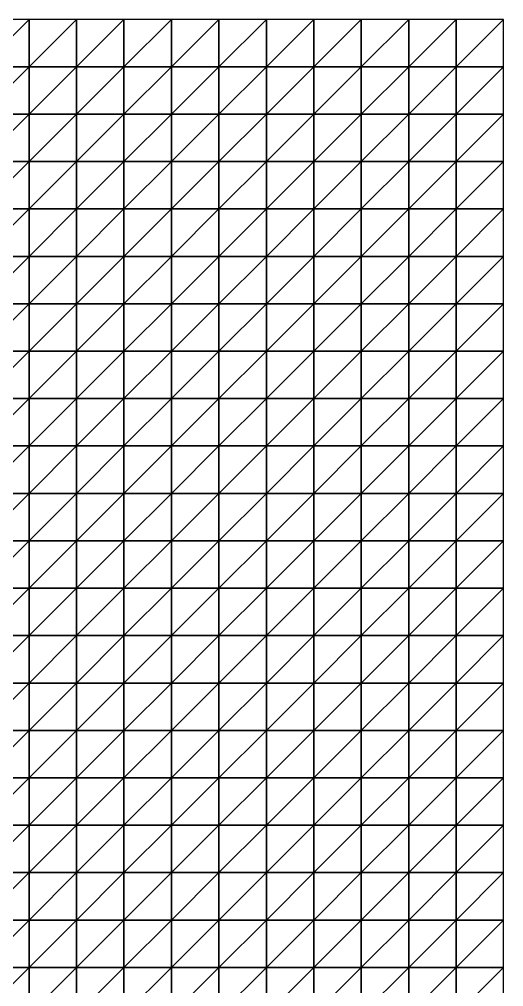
# Model space of a CAD drawing. Header units: metres. Extents: x 351000 to 353000, y 7455000 to 7457000.
# Drawn here: x 352745 to 353000, y 7456490 to 7457000 of the extents above; entities that cross this region are included whole.
import ezdxf

# ---------------------------------------------------------------- set-up
doc = ezdxf.new("R2010")
doc.units = ezdxf.units.M

msp = doc.modelspace()

# ---------------------------------------------------------------- linework, layer by layer
at = {"layer": 'TOP_OF_HYPOGENE_TOH'}
for points in [[(352725, 7456975, 1142.25), (352750, 7456975, 1145.57), (352750, 7457000, 1139.56)], [(352725, 7456975, 1142.25), (352750, 7457000, 1139.56), (352725, 7457000, 1138.11)], [(352750, 7456975, 1145.57), (352775, 7456975, 1155.62), (352775, 7457000, 1148.27)], [(352750, 7456975, 1145.57), (352775, 7457000, 1148.27), (352750, 7457000, 1139.56)], [(352775, 7456975, 1155.62), (352800, 7456975, 1166.43), (352800, 7457000, 1160.17)], [(352775, 7456975, 1155.62), (352800, 7457000, 1160.17), (352775, 7457000, 1148.27)], [(352800, 7456975, 1166.43), (352825, 7456975, 1174.69), (352825, 7457000, 1169.81)], [(352800, 7456975, 1166.43), (352825, 7457000, 1169.81), (352800, 7457000, 1160.17)], [(352825, 7456975, 1174.69), (352850, 7456975, 1181.87), (352850, 7457000, 1179.07)], [(352825, 7456975, 1174.69), (352850, 7457000, 1179.07), (352825, 7457000, 1169.81)], [(352850, 7456975, 1181.87), (352875, 7456975, 1185.19), (352875, 7457000, 1183.26)], [(352850, 7456975, 1181.87), (352875, 7457000, 1183.26), (352850, 7457000, 1179.07)], [(352875, 7456975, 1185.19), (352900, 7456975, 1181.21), (352900, 7457000, 1178.96)], [(352875, 7456975, 1185.19), (352900, 7457000, 1178.96), (352875, 7457000, 1183.26)], [(352900, 7456975, 1181.21), (352925, 7456975, 1168.83), (352925, 7457000, 1169.57)], [(352900, 7456975, 1181.21), (352925, 7457000, 1169.57), (352900, 7457000, 1178.96)], [(352925, 7456975, 1168.83), (352950, 7456975, 1154.74), (352950, 7457000, 1156.27)], [(352925, 7456975, 1168.83), (352950, 7457000, 1156.27), (352925, 7457000, 1169.57)], [(352950, 7456975, 1154.74), (352975, 7456975, 1140.14), (352975, 7457000, 1143.45)], [(352950, 7456975, 1154.74), (352975, 7457000, 1143.45), (352950, 7457000, 1156.27)], [(352975, 7456975, 1140.14), (353000, 7456975, 1130.22), (353000, 7457000, 1130.29)], [(352975, 7456975, 1140.14), (353000, 7457000, 1130.29), (352975, 7457000, 1143.45)], [(352725, 7456950, 1149.25), (352750, 7456950, 1154.7), (352750, 7456975, 1145.57)], [(352725, 7456950, 1149.25), (352750, 7456975, 1145.57), (352725, 7456975, 1142.25)], [(352750, 7456950, 1154.7), (352775, 7456950, 1165.65), (352775, 7456975, 1155.62)], [(352750, 7456950, 1154.7), (352775, 7456975, 1155.62), (352750, 7456975, 1145.57)], [(352775, 7456950, 1165.65), (352800, 7456950, 1176.09), (352800, 7456975, 1166.43)], [(352775, 7456950, 1165.65), (352800, 7456975, 1166.43), (352775, 7456975, 1155.62)], [(352800, 7456950, 1176.09), (352825, 7456950, 1182.52), (352825, 7456975, 1174.69)], [(352800, 7456950, 1176.09), (352825, 7456975, 1174.69), (352800, 7456975, 1166.43)], [(352825, 7456950, 1182.52), (352850, 7456950, 1186.95), (352850, 7456975, 1181.87)], [(352825, 7456950, 1182.52), (352850, 7456975, 1181.87), (352825, 7456975, 1174.69)], [(352850, 7456950, 1186.95), (352875, 7456950, 1187.54), (352875, 7456975, 1185.19)], [(352850, 7456950, 1186.95), (352875, 7456975, 1185.19), (352850, 7456975, 1181.87)], [(352875, 7456950, 1187.54), (352900, 7456950, 1180.06), (352900, 7456975, 1181.21)], [(352875, 7456950, 1187.54), (352900, 7456975, 1181.21), (352875, 7456975, 1185.19)], [(352900, 7456950, 1180.06), (352925, 7456950, 1165.46), (352925, 7456975, 1168.83)], [(352900, 7456950, 1180.06), (352925, 7456975, 1168.83), (352900, 7456975, 1181.21)], [(352925, 7456950, 1165.46), (352950, 7456950, 1150.15), (352950, 7456975, 1154.74)], [(352925, 7456950, 1165.46), (352950, 7456975, 1154.74), (352925, 7456975, 1168.83)], [(352950, 7456950, 1150.15), (352975, 7456950, 1137.85), (352975, 7456975, 1140.14)], [(352950, 7456950, 1150.15), (352975, 7456975, 1140.14), (352950, 7456975, 1154.74)], [(352975, 7456950, 1137.85), (353000, 7456950, 1131.19), (353000, 7456975, 1130.22)], [(352975, 7456950, 1137.85), (353000, 7456975, 1130.22), (352975, 7456975, 1140.14)], [(352725, 7456925, 1157.05), (352750, 7456925, 1164.4), (352750, 7456950, 1154.7)], [(352725, 7456925, 1157.05), (352750, 7456950, 1154.7), (352725, 7456950, 1149.25)], [(352750, 7456925, 1164.4), (352775, 7456925, 1175.68), (352775, 7456950, 1165.65)], [(352750, 7456925, 1164.4), (352775, 7456950, 1165.65), (352750, 7456950, 1154.7)], [(352775, 7456925, 1175.68), (352800, 7456925, 1187), (352800, 7456950, 1176.09)], [(352775, 7456925, 1175.68), (352800, 7456950, 1176.09), (352775, 7456950, 1165.65)], [(352800, 7456925, 1187), (352825, 7456925, 1191.76), (352825, 7456950, 1182.52)], [(352800, 7456925, 1187), (352825, 7456950, 1182.52), (352800, 7456950, 1176.09)], [(352825, 7456925, 1191.76), (352850, 7456925, 1193.36), (352850, 7456950, 1186.95)], [(352825, 7456925, 1191.76), (352850, 7456950, 1186.95), (352825, 7456950, 1182.52)], [(352850, 7456925, 1193.36), (352875, 7456925, 1188.77), (352875, 7456950, 1187.54)], [(352850, 7456925, 1193.36), (352875, 7456950, 1187.54), (352850, 7456950, 1186.95)], [(352875, 7456925, 1188.77), (352900, 7456925, 1176.51), (352900, 7456950, 1180.06)], [(352875, 7456925, 1188.77), (352900, 7456950, 1180.06), (352875, 7456950, 1187.54)], [(352900, 7456925, 1176.51), (352925, 7456925, 1161.55), (352925, 7456950, 1165.46)], [(352900, 7456925, 1176.51), (352925, 7456950, 1165.46), (352900, 7456950, 1180.06)], [(352925, 7456925, 1161.55), (352950, 7456925, 1147.62), (352950, 7456950, 1150.15)], [(352925, 7456925, 1161.55), (352950, 7456950, 1150.15), (352925, 7456950, 1165.46)], [(352950, 7456925, 1147.62), (352975, 7456925, 1137.89), (352975, 7456950, 1137.85)], [(352950, 7456925, 1147.62), (352975, 7456950, 1137.85), (352950, 7456950, 1150.15)], [(352975, 7456925, 1137.89), (353000, 7456925, 1134.05), (353000, 7456950, 1131.19)], [(352975, 7456925, 1137.89), (353000, 7456950, 1131.19), (352975, 7456950, 1137.85)], [(352725, 7456900, 1162.92), (352750, 7456900, 1171.36), (352750, 7456925, 1164.4)], [(352725, 7456900, 1162.92), (352750, 7456925, 1164.4), (352725, 7456925, 1157.05)], [(352750, 7456900, 1171.36), (352775, 7456900, 1182.17), (352775, 7456925, 1175.68)], [(352750, 7456900, 1171.36), (352775, 7456925, 1175.68), (352750, 7456925, 1164.4)], [(352775, 7456900, 1182.17), (352800, 7456900, 1191.58), (352800, 7456925, 1187)], [(352775, 7456900, 1182.17), (352800, 7456925, 1187), (352775, 7456925, 1175.68)], [(352800, 7456900, 1191.58), (352825, 7456900, 1196.19), (352825, 7456925, 1191.76)], [(352800, 7456900, 1191.58), (352825, 7456925, 1191.76), (352800, 7456925, 1187)], [(352825, 7456900, 1196.19), (352850, 7456900, 1194.17), (352850, 7456925, 1193.36)], [(352825, 7456900, 1196.19), (352850, 7456925, 1193.36), (352825, 7456925, 1191.76)], [(352850, 7456900, 1194.17), (352875, 7456900, 1185.74), (352875, 7456925, 1188.77)], [(352850, 7456900, 1194.17), (352875, 7456925, 1188.77), (352850, 7456925, 1193.36)], [(352875, 7456900, 1185.74), (352900, 7456900, 1173.05), (352900, 7456925, 1176.51)], [(352875, 7456900, 1185.74), (352900, 7456925, 1176.51), (352875, 7456925, 1188.77)], [(352900, 7456900, 1173.05), (352925, 7456900, 1159.34), (352925, 7456925, 1161.55)], [(352900, 7456900, 1173.05), (352925, 7456925, 1161.55), (352900, 7456925, 1176.51)], [(352925, 7456900, 1159.34), (352950, 7456900, 1147.94), (352950, 7456925, 1147.62)], [(352925, 7456900, 1159.34), (352950, 7456925, 1147.62), (352925, 7456925, 1161.55)], [(352950, 7456900, 1147.94), (352975, 7456900, 1141.18), (352975, 7456925, 1137.89)], [(352950, 7456900, 1147.94), (352975, 7456925, 1137.89), (352950, 7456925, 1147.62)], [(352975, 7456900, 1141.18), (353000, 7456900, 1139.78), (353000, 7456925, 1134.05)], [(352975, 7456900, 1141.18), (353000, 7456925, 1134.05), (352975, 7456925, 1137.89)], [(352725, 7456875, 1165.14), (352750, 7456875, 1173.46), (352750, 7456900, 1171.36)], [(352725, 7456875, 1165.14), (352750, 7456900, 1171.36), (352725, 7456900, 1162.92)], [(352750, 7456875, 1173.46), (352775, 7456875, 1182.95), (352775, 7456900, 1182.17)], [(352750, 7456875, 1173.46), (352775, 7456900, 1182.17), (352750, 7456900, 1171.36)], [(352775, 7456875, 1182.95), (352800, 7456875, 1190.2), (352800, 7456900, 1191.58)], [(352775, 7456875, 1182.95), (352800, 7456900, 1191.58), (352775, 7456900, 1182.17)], [(352800, 7456875, 1190.2), (352825, 7456875, 1192.56), (352825, 7456900, 1196.19)], [(352800, 7456875, 1190.2), (352825, 7456900, 1196.19), (352800, 7456900, 1191.58)], [(352825, 7456875, 1192.56), (352850, 7456875, 1187.1), (352850, 7456900, 1194.17)], [(352825, 7456875, 1192.56), (352850, 7456900, 1194.17), (352825, 7456900, 1196.19)], [(352850, 7456875, 1187.1), (352875, 7456875, 1178.6), (352875, 7456900, 1185.74)], [(352850, 7456875, 1187.1), (352875, 7456900, 1185.74), (352850, 7456900, 1194.17)], [(352875, 7456875, 1178.6), (352900, 7456875, 1169.49), (352900, 7456900, 1173.05)], [(352875, 7456875, 1178.6), (352900, 7456900, 1173.05), (352875, 7456900, 1185.74)], [(352900, 7456875, 1169.49), (352925, 7456875, 1158.9), (352925, 7456900, 1159.34)], [(352900, 7456875, 1169.49), (352925, 7456900, 1159.34), (352900, 7456900, 1173.05)], [(352925, 7456875, 1158.9), (352950, 7456875, 1151.32), (352950, 7456900, 1147.94)], [(352925, 7456875, 1158.9), (352950, 7456900, 1147.94), (352925, 7456900, 1159.34)], [(352950, 7456875, 1151.32), (352975, 7456875, 1148.05), (352975, 7456900, 1141.18)], [(352950, 7456875, 1151.32), (352975, 7456900, 1141.18), (352950, 7456900, 1147.94)], [(352975, 7456875, 1148.05), (353000, 7456875, 1148.85), (353000, 7456900, 1139.78)], [(352975, 7456875, 1148.05), (353000, 7456900, 1139.78), (352975, 7456900, 1141.18)], [(352725, 7456850, 1164.26), (352750, 7456850, 1171.29), (352750, 7456875, 1173.46)], [(352725, 7456850, 1164.26), (352750, 7456875, 1173.46), (352725, 7456875, 1165.14)], [(352750, 7456850, 1171.29), (352775, 7456850, 1178.71), (352775, 7456875, 1182.95)], [(352750, 7456850, 1171.29), (352775, 7456875, 1182.95), (352750, 7456875, 1173.46)], [(352775, 7456850, 1178.71), (352800, 7456850, 1183.73), (352800, 7456875, 1190.2)], [(352775, 7456850, 1178.71), (352800, 7456875, 1190.2), (352775, 7456875, 1182.95)], [(352800, 7456850, 1183.73), (352825, 7456850, 1182.83), (352825, 7456875, 1192.56)], [(352800, 7456850, 1183.73), (352825, 7456875, 1192.56), (352800, 7456875, 1190.2)], [(352825, 7456850, 1182.83), (352850, 7456850, 1174.74), (352850, 7456875, 1187.1)], [(352825, 7456850, 1182.83), (352850, 7456875, 1187.1), (352825, 7456875, 1192.56)], [(352850, 7456850, 1174.74), (352875, 7456850, 1166.81), (352875, 7456875, 1178.6)], [(352850, 7456850, 1174.74), (352875, 7456875, 1178.6), (352850, 7456875, 1187.1)], [(352875, 7456850, 1166.81), (352900, 7456850, 1161.35), (352900, 7456875, 1169.49)], [(352875, 7456850, 1166.81), (352900, 7456875, 1169.49), (352875, 7456875, 1178.6)], [(352900, 7456850, 1161.35), (352925, 7456850, 1159.6), (352925, 7456875, 1158.9)], [(352900, 7456850, 1161.35), (352925, 7456875, 1158.9), (352900, 7456875, 1169.49)], [(352925, 7456850, 1159.6), (352950, 7456850, 1157.32), (352950, 7456875, 1151.32)], [(352925, 7456850, 1159.6), (352950, 7456875, 1151.32), (352925, 7456875, 1158.9)], [(352950, 7456850, 1157.32), (352975, 7456850, 1157.8), (352975, 7456875, 1148.05)], [(352950, 7456850, 1157.32), (352975, 7456875, 1148.05), (352950, 7456875, 1151.32)], [(352975, 7456850, 1157.8), (353000, 7456850, 1160.54), (353000, 7456875, 1148.85)], [(352975, 7456850, 1157.8), (353000, 7456875, 1148.85), (352975, 7456875, 1148.05)], [(352725, 7456825, 1162.84), (352750, 7456825, 1167.83), (352750, 7456850, 1171.29)], [(352725, 7456825, 1162.84), (352750, 7456850, 1171.29), (352725, 7456850, 1164.26)], [(352750, 7456825, 1167.83), (352775, 7456825, 1172.73), (352775, 7456850, 1178.71)], [(352750, 7456825, 1167.83), (352775, 7456850, 1178.71), (352750, 7456850, 1171.29)], [(352775, 7456825, 1172.73), (352800, 7456825, 1175.55), (352800, 7456850, 1183.73)], [(352775, 7456825, 1172.73), (352800, 7456850, 1183.73), (352775, 7456850, 1178.71)], [(352800, 7456825, 1175.55), (352825, 7456825, 1171.34), (352825, 7456850, 1182.83)], [(352800, 7456825, 1175.55), (352825, 7456850, 1182.83), (352800, 7456850, 1183.73)], [(352825, 7456825, 1171.34), (352850, 7456825, 1162.93), (352850, 7456850, 1174.74)], [(352825, 7456825, 1171.34), (352850, 7456850, 1174.74), (352825, 7456850, 1182.83)], [(352850, 7456825, 1162.93), (352875, 7456825, 1156), (352875, 7456850, 1166.81)], [(352850, 7456825, 1162.93), (352875, 7456850, 1166.81), (352850, 7456850, 1174.74)], [(352875, 7456825, 1156), (352900, 7456825, 1152.87), (352900, 7456850, 1161.35)], [(352875, 7456825, 1156), (352900, 7456850, 1161.35), (352875, 7456850, 1166.81)], [(352900, 7456825, 1152.87), (352925, 7456825, 1154.53), (352925, 7456850, 1159.6)], [(352900, 7456825, 1152.87), (352925, 7456850, 1159.6), (352900, 7456850, 1161.35)], [(352925, 7456825, 1154.53), (352950, 7456825, 1160.24), (352950, 7456850, 1157.32)], [(352925, 7456825, 1154.53), (352950, 7456850, 1157.32), (352925, 7456850, 1159.6)], [(352950, 7456825, 1160.24), (352975, 7456825, 1167.95), (352975, 7456850, 1157.8)], [(352950, 7456825, 1160.24), (352975, 7456850, 1157.8), (352950, 7456850, 1157.32)], [(352975, 7456825, 1167.95), (353000, 7456825, 1172.69), (353000, 7456850, 1160.54)], [(352975, 7456825, 1167.95), (353000, 7456850, 1160.54), (352975, 7456850, 1157.8)], [(352725, 7456800, 1163.76), (352750, 7456800, 1166.49), (352750, 7456825, 1167.83)], [(352725, 7456800, 1163.76), (352750, 7456825, 1167.83), (352725, 7456825, 1162.84)], [(352750, 7456800, 1166.49), (352775, 7456800, 1168.8), (352775, 7456825, 1172.73)], [(352750, 7456800, 1166.49), (352775, 7456825, 1172.73), (352750, 7456825, 1167.83)], [(352775, 7456800, 1168.8), (352800, 7456800, 1169.49), (352800, 7456825, 1175.55)], [(352775, 7456800, 1168.8), (352800, 7456825, 1175.55), (352775, 7456825, 1172.73)], [(352800, 7456800, 1169.49), (352825, 7456800, 1163.51), (352825, 7456825, 1171.34)], [(352800, 7456800, 1169.49), (352825, 7456825, 1171.34), (352800, 7456825, 1175.55)], [(352825, 7456800, 1163.51), (352850, 7456800, 1154.67), (352850, 7456825, 1162.93)], [(352825, 7456800, 1163.51), (352850, 7456825, 1162.93), (352825, 7456825, 1171.34)], [(352850, 7456800, 1154.67), (352875, 7456800, 1148.4), (352875, 7456825, 1156)], [(352850, 7456800, 1154.67), (352875, 7456825, 1156), (352850, 7456825, 1162.93)], [(352875, 7456800, 1148.4), (352900, 7456800, 1146.97), (352900, 7456825, 1152.87)], [(352875, 7456800, 1148.4), (352900, 7456825, 1152.87), (352875, 7456825, 1156)], [(352900, 7456800, 1146.97), (352925, 7456800, 1151.11), (352925, 7456825, 1154.53)], [(352900, 7456800, 1146.97), (352925, 7456825, 1154.53), (352900, 7456825, 1152.87)], [(352925, 7456800, 1151.11), (352950, 7456800, 1159.71), (352950, 7456825, 1160.24)], [(352925, 7456800, 1151.11), (352950, 7456825, 1160.24), (352925, 7456825, 1154.53)], [(352950, 7456800, 1159.71), (352975, 7456800, 1170.25), (352975, 7456825, 1167.95)], [(352950, 7456800, 1159.71), (352975, 7456825, 1167.95), (352950, 7456825, 1160.24)], [(352975, 7456800, 1170.25), (353000, 7456800, 1179.8), (353000, 7456825, 1172.69)], [(352975, 7456800, 1170.25), (353000, 7456825, 1172.69), (352975, 7456825, 1167.95)], [(352725, 7456775, 1168.07), (352750, 7456775, 1168.8), (352750, 7456800, 1166.49)], [(352725, 7456775, 1168.07), (352750, 7456800, 1166.49), (352725, 7456800, 1163.76)], [(352750, 7456775, 1168.8), (352775, 7456775, 1168.77), (352775, 7456800, 1168.8)], [(352750, 7456775, 1168.8), (352775, 7456800, 1168.8), (352750, 7456800, 1166.49)], [(352775, 7456775, 1168.77), (352800, 7456775, 1167.48), (352800, 7456800, 1169.49)], [(352775, 7456775, 1168.77), (352800, 7456800, 1169.49), (352775, 7456800, 1168.8)], [(352800, 7456775, 1167.48), (352825, 7456775, 1160.88), (352825, 7456800, 1163.51)], [(352800, 7456775, 1167.48), (352825, 7456800, 1163.51), (352800, 7456800, 1169.49)], [(352825, 7456775, 1160.88), (352850, 7456775, 1151.24), (352850, 7456800, 1154.67)], [(352825, 7456775, 1160.88), (352850, 7456800, 1154.67), (352825, 7456800, 1163.51)], [(352850, 7456775, 1151.24), (352875, 7456775, 1144.85), (352875, 7456800, 1148.4)], [(352850, 7456775, 1151.24), (352875, 7456800, 1148.4), (352850, 7456800, 1154.67)], [(352875, 7456775, 1144.85), (352900, 7456775, 1143.91), (352900, 7456800, 1146.97)], [(352875, 7456775, 1144.85), (352900, 7456800, 1146.97), (352875, 7456800, 1148.4)], [(352900, 7456775, 1143.91), (352925, 7456775, 1149.05), (352925, 7456800, 1151.11)], [(352900, 7456775, 1143.91), (352925, 7456800, 1151.11), (352900, 7456800, 1146.97)], [(352925, 7456775, 1149.05), (352950, 7456775, 1158.94), (352950, 7456800, 1159.71)], [(352925, 7456775, 1149.05), (352950, 7456800, 1159.71), (352925, 7456800, 1151.11)], [(352950, 7456775, 1158.94), (352975, 7456775, 1170.79), (352975, 7456800, 1170.25)], [(352950, 7456775, 1158.94), (352975, 7456800, 1170.25), (352950, 7456800, 1159.71)], [(352975, 7456775, 1170.79), (353000, 7456775, 1181.45), (353000, 7456800, 1179.8)], [(352975, 7456775, 1170.79), (353000, 7456800, 1179.8), (352975, 7456800, 1170.25)], [(352725, 7456750, 1174.1), (352750, 7456750, 1173.41), (352750, 7456775, 1168.8)], [(352725, 7456750, 1174.1), (352750, 7456775, 1168.8), (352725, 7456775, 1168.07)], [(352750, 7456750, 1173.41), (352775, 7456750, 1171.55), (352775, 7456775, 1168.77)], [(352750, 7456750, 1173.41), (352775, 7456775, 1168.77), (352750, 7456775, 1168.8)], [(352775, 7456750, 1171.55), (352800, 7456750, 1168.53), (352800, 7456775, 1167.48)], [(352775, 7456750, 1171.55), (352800, 7456775, 1167.48), (352775, 7456775, 1168.77)], [(352800, 7456750, 1168.53), (352825, 7456750, 1162.28), (352825, 7456775, 1160.88)], [(352800, 7456750, 1168.53), (352825, 7456775, 1160.88), (352800, 7456775, 1167.48)], [(352825, 7456750, 1162.28), (352850, 7456750, 1151.63), (352850, 7456775, 1151.24)], [(352825, 7456750, 1162.28), (352850, 7456775, 1151.24), (352825, 7456775, 1160.88)], [(352850, 7456750, 1151.63), (352875, 7456750, 1144.49), (352875, 7456775, 1144.85)], [(352850, 7456750, 1151.63), (352875, 7456775, 1144.85), (352850, 7456775, 1151.24)], [(352875, 7456750, 1144.49), (352900, 7456750, 1143.06), (352900, 7456775, 1143.91)], [(352875, 7456750, 1144.49), (352900, 7456775, 1143.91), (352875, 7456775, 1144.85)], [(352900, 7456750, 1143.06), (352925, 7456750, 1147.92), (352925, 7456775, 1149.05)], [(352900, 7456750, 1143.06), (352925, 7456775, 1149.05), (352900, 7456775, 1143.91)], [(352925, 7456750, 1147.92), (352950, 7456750, 1157.7), (352950, 7456775, 1158.94)], [(352925, 7456750, 1147.92), (352950, 7456775, 1158.94), (352925, 7456775, 1149.05)], [(352950, 7456750, 1157.7), (352975, 7456750, 1169.59), (352975, 7456775, 1170.79)], [(352950, 7456750, 1157.7), (352975, 7456775, 1170.79), (352950, 7456775, 1158.94)], [(352975, 7456750, 1169.59), (353000, 7456750, 1180.35), (353000, 7456775, 1181.45)], [(352975, 7456750, 1169.59), (353000, 7456775, 1181.45), (352975, 7456775, 1170.79)], [(352725, 7456725, 1177.93), (352750, 7456725, 1177.26), (352750, 7456750, 1173.41)], [(352725, 7456725, 1177.93), (352750, 7456750, 1173.41), (352725, 7456750, 1174.1)], [(352750, 7456725, 1177.26), (352775, 7456725, 1174.27), (352775, 7456750, 1171.55)], [(352750, 7456725, 1177.26), (352775, 7456750, 1171.55), (352750, 7456750, 1173.41)], [(352775, 7456725, 1174.27), (352800, 7456725, 1169.99), (352800, 7456750, 1168.53)], [(352775, 7456725, 1174.27), (352800, 7456750, 1168.53), (352775, 7456750, 1171.55)], [(352800, 7456725, 1169.99), (352825, 7456725, 1165.03), (352825, 7456750, 1162.28)], [(352800, 7456725, 1169.99), (352825, 7456750, 1162.28), (352800, 7456750, 1168.53)], [(352825, 7456725, 1165.03), (352850, 7456725, 1153.64), (352850, 7456750, 1151.63)], [(352825, 7456725, 1165.03), (352850, 7456750, 1151.63), (352825, 7456750, 1162.28)], [(352850, 7456725, 1153.64), (352875, 7456725, 1145.75), (352875, 7456750, 1144.49)], [(352850, 7456725, 1153.64), (352875, 7456750, 1144.49), (352850, 7456750, 1151.63)], [(352875, 7456725, 1145.75), (352900, 7456725, 1143.54), (352900, 7456750, 1143.06)], [(352875, 7456725, 1145.75), (352900, 7456750, 1143.06), (352875, 7456750, 1144.49)], [(352900, 7456725, 1143.54), (352925, 7456725, 1147.62), (352925, 7456750, 1147.92)], [(352900, 7456725, 1143.54), (352925, 7456750, 1147.92), (352900, 7456750, 1143.06)], [(352925, 7456725, 1147.62), (352950, 7456725, 1156.74), (352950, 7456750, 1157.7)], [(352925, 7456725, 1147.62), (352950, 7456750, 1157.7), (352925, 7456750, 1147.92)], [(352950, 7456725, 1156.74), (352975, 7456725, 1168.13), (352975, 7456750, 1169.59)], [(352950, 7456725, 1156.74), (352975, 7456750, 1169.59), (352950, 7456750, 1157.7)], [(352975, 7456725, 1168.13), (353000, 7456725, 1178.63), (353000, 7456750, 1180.35)], [(352975, 7456725, 1168.13), (353000, 7456750, 1180.35), (352975, 7456750, 1169.59)], [(352725, 7456700, 1179.4), (352750, 7456700, 1178.13), (352750, 7456725, 1177.26)], [(352725, 7456700, 1179.4), (352750, 7456725, 1177.26), (352725, 7456725, 1177.93)], [(352750, 7456700, 1178.13), (352775, 7456700, 1174.82), (352775, 7456725, 1174.27)], [(352750, 7456700, 1178.13), (352775, 7456725, 1174.27), (352750, 7456725, 1177.26)], [(352775, 7456700, 1174.82), (352800, 7456700, 1169.85), (352800, 7456725, 1169.99)], [(352775, 7456700, 1174.82), (352800, 7456725, 1169.99), (352775, 7456725, 1174.27)], [(352800, 7456700, 1169.85), (352825, 7456700, 1164.3), (352825, 7456725, 1165.03)], [(352800, 7456700, 1169.85), (352825, 7456725, 1165.03), (352800, 7456725, 1169.99)], [(352825, 7456700, 1164.3), (352850, 7456700, 1155.69), (352850, 7456725, 1153.64)], [(352825, 7456700, 1164.3), (352850, 7456725, 1153.64), (352825, 7456725, 1165.03)], [(352850, 7456700, 1155.69), (352875, 7456700, 1147.63), (352875, 7456725, 1145.75)], [(352850, 7456700, 1155.69), (352875, 7456725, 1145.75), (352850, 7456725, 1153.64)], [(352875, 7456700, 1147.63), (352900, 7456700, 1145.07), (352900, 7456725, 1143.54)], [(352875, 7456700, 1147.63), (352900, 7456725, 1143.54), (352875, 7456725, 1145.75)], [(352900, 7456700, 1145.07), (352925, 7456700, 1148.69), (352925, 7456725, 1147.62)], [(352900, 7456700, 1145.07), (352925, 7456725, 1147.62), (352900, 7456725, 1143.54)], [(352925, 7456700, 1148.69), (352950, 7456700, 1157.35), (352950, 7456725, 1156.74)], [(352925, 7456700, 1148.69), (352950, 7456725, 1156.74), (352925, 7456725, 1147.62)], [(352950, 7456700, 1157.35), (352975, 7456700, 1168.45), (352975, 7456725, 1168.13)], [(352950, 7456700, 1157.35), (352975, 7456725, 1168.13), (352950, 7456725, 1156.74)], [(352975, 7456700, 1168.45), (353000, 7456700, 1178.89), (353000, 7456725, 1178.63)], [(352975, 7456700, 1168.45), (353000, 7456725, 1178.63), (352975, 7456725, 1168.13)], [(352725, 7456675, 1176.92), (352750, 7456675, 1176.61), (352750, 7456700, 1178.13)], [(352725, 7456675, 1176.92), (352750, 7456700, 1178.13), (352725, 7456700, 1179.4)], [(352750, 7456675, 1176.61), (352775, 7456675, 1173.71), (352775, 7456700, 1174.82)], [(352750, 7456675, 1176.61), (352775, 7456700, 1174.82), (352750, 7456700, 1178.13)], [(352775, 7456675, 1173.71), (352800, 7456675, 1168.5), (352800, 7456700, 1169.85)], [(352775, 7456675, 1173.71), (352800, 7456700, 1169.85), (352775, 7456700, 1174.82)], [(352800, 7456675, 1168.5), (352825, 7456675, 1162.2), (352825, 7456700, 1164.3)], [(352800, 7456675, 1168.5), (352825, 7456700, 1164.3), (352800, 7456700, 1169.85)], [(352825, 7456675, 1162.2), (352850, 7456675, 1156.81), (352850, 7456700, 1155.69)], [(352825, 7456675, 1162.2), (352850, 7456700, 1155.69), (352825, 7456700, 1164.3)], [(352850, 7456675, 1156.81), (352875, 7456675, 1150.37), (352875, 7456700, 1147.63)], [(352850, 7456675, 1156.81), (352875, 7456700, 1147.63), (352850, 7456700, 1155.69)], [(352875, 7456675, 1150.37), (352900, 7456675, 1148.07), (352900, 7456700, 1145.07)], [(352875, 7456675, 1150.37), (352900, 7456700, 1145.07), (352875, 7456700, 1147.63)], [(352900, 7456675, 1148.07), (352925, 7456675, 1151.75), (352925, 7456700, 1148.69)], [(352900, 7456675, 1148.07), (352925, 7456700, 1148.69), (352900, 7456700, 1145.07)], [(352925, 7456675, 1151.75), (352950, 7456675, 1160.44), (352950, 7456700, 1157.35)], [(352925, 7456675, 1151.75), (352950, 7456700, 1157.35), (352925, 7456700, 1148.69)], [(352950, 7456675, 1160.44), (352975, 7456675, 1171.66), (352975, 7456700, 1168.45)], [(352950, 7456675, 1160.44), (352975, 7456700, 1168.45), (352950, 7456700, 1157.35)], [(352975, 7456675, 1171.66), (353000, 7456675, 1182.37), (353000, 7456700, 1178.89)], [(352975, 7456675, 1171.66), (353000, 7456700, 1178.89), (352975, 7456700, 1168.45)], [(352725, 7456650, 1174.63), (352750, 7456650, 1176), (352750, 7456675, 1176.61)], [(352725, 7456650, 1174.63), (352750, 7456675, 1176.61), (352725, 7456675, 1176.92)], [(352750, 7456650, 1176), (352775, 7456650, 1173.9), (352775, 7456675, 1173.71)], [(352750, 7456650, 1176), (352775, 7456675, 1173.71), (352750, 7456675, 1176.61)], [(352775, 7456650, 1173.9), (352800, 7456650, 1168.5), (352800, 7456675, 1168.5)], [(352775, 7456650, 1173.9), (352800, 7456675, 1168.5), (352775, 7456675, 1173.71)], [(352800, 7456650, 1168.5), (352825, 7456650, 1161.19), (352825, 7456675, 1162.2)], [(352800, 7456650, 1168.5), (352825, 7456675, 1162.2), (352800, 7456675, 1168.5)], [(352825, 7456650, 1161.19), (352850, 7456650, 1154.36), (352850, 7456675, 1156.81)], [(352825, 7456650, 1161.19), (352850, 7456675, 1156.81), (352825, 7456675, 1162.2)], [(352850, 7456650, 1154.36), (352875, 7456650, 1150.69), (352875, 7456675, 1150.37)], [(352850, 7456650, 1154.36), (352875, 7456675, 1150.37), (352850, 7456675, 1156.81)], [(352875, 7456650, 1150.69), (352900, 7456650, 1152.11), (352900, 7456675, 1148.07)], [(352875, 7456650, 1150.69), (352900, 7456675, 1148.07), (352875, 7456675, 1150.37)], [(352900, 7456650, 1152.11), (352925, 7456650, 1156.88), (352925, 7456675, 1151.75)], [(352900, 7456650, 1152.11), (352925, 7456675, 1151.75), (352900, 7456675, 1148.07)], [(352925, 7456650, 1156.88), (352950, 7456650, 1165.61), (352950, 7456675, 1160.44)], [(352925, 7456650, 1156.88), (352950, 7456675, 1160.44), (352925, 7456675, 1151.75)], [(352950, 7456650, 1165.61), (352975, 7456650, 1176.92), (352975, 7456675, 1171.66)], [(352950, 7456650, 1165.61), (352975, 7456675, 1171.66), (352950, 7456675, 1160.44)], [(352975, 7456650, 1176.92), (353000, 7456650, 1184.4), (353000, 7456675, 1182.37)], [(352975, 7456650, 1176.92), (353000, 7456675, 1182.37), (352975, 7456675, 1171.66)], [(352725, 7456625, 1176.62), (352750, 7456625, 1179.98), (352750, 7456650, 1176)], [(352725, 7456625, 1176.62), (352750, 7456650, 1176), (352725, 7456650, 1174.63)], [(352750, 7456625, 1179.98), (352775, 7456625, 1178.59), (352775, 7456650, 1173.9)], [(352750, 7456625, 1179.98), (352775, 7456650, 1173.9), (352750, 7456650, 1176)], [(352775, 7456625, 1178.59), (352800, 7456625, 1172.55), (352800, 7456650, 1168.5)], [(352775, 7456625, 1178.59), (352800, 7456650, 1168.5), (352775, 7456650, 1173.9)], [(352800, 7456625, 1172.55), (352825, 7456625, 1163.48), (352825, 7456650, 1161.19)], [(352800, 7456625, 1172.55), (352825, 7456650, 1161.19), (352800, 7456650, 1168.5)], [(352825, 7456625, 1163.48), (352850, 7456625, 1154.32), (352850, 7456650, 1154.36)], [(352825, 7456625, 1163.48), (352850, 7456650, 1154.36), (352825, 7456650, 1161.19)], [(352850, 7456625, 1154.32), (352875, 7456625, 1148.4), (352875, 7456650, 1150.69)], [(352850, 7456625, 1154.32), (352875, 7456650, 1150.69), (352850, 7456650, 1154.36)], [(352875, 7456625, 1148.4), (352900, 7456625, 1148.25), (352900, 7456650, 1152.11)], [(352875, 7456625, 1148.4), (352900, 7456650, 1152.11), (352875, 7456650, 1150.69)], [(352900, 7456625, 1148.25), (352925, 7456625, 1154.52), (352925, 7456650, 1156.88)], [(352900, 7456625, 1148.25), (352925, 7456650, 1156.88), (352900, 7456650, 1152.11)], [(352925, 7456625, 1154.52), (352950, 7456625, 1165.51), (352950, 7456650, 1165.61)], [(352925, 7456625, 1154.52), (352950, 7456650, 1165.61), (352925, 7456650, 1156.88)], [(352950, 7456625, 1165.51), (352975, 7456625, 1177.82), (352975, 7456650, 1176.92)], [(352950, 7456625, 1165.51), (352975, 7456650, 1176.92), (352950, 7456650, 1165.61)], [(352975, 7456625, 1177.82), (353000, 7456625, 1181.01), (353000, 7456650, 1184.4)], [(352975, 7456625, 1177.82), (353000, 7456650, 1184.4), (352975, 7456650, 1176.92)], [(352725, 7456600, 1184.66), (352750, 7456600, 1189.76), (352750, 7456625, 1179.98)], [(352725, 7456600, 1184.66), (352750, 7456625, 1179.98), (352725, 7456625, 1176.62)], [(352750, 7456600, 1189.76), (352775, 7456600, 1188.53), (352775, 7456625, 1178.59)], [(352750, 7456600, 1189.76), (352775, 7456625, 1178.59), (352750, 7456625, 1179.98)], [(352775, 7456600, 1188.53), (352800, 7456600, 1181.07), (352800, 7456625, 1172.55)], [(352775, 7456600, 1188.53), (352800, 7456625, 1172.55), (352775, 7456625, 1178.59)], [(352800, 7456600, 1181.07), (352825, 7456600, 1169.37), (352825, 7456625, 1163.48)], [(352800, 7456600, 1181.07), (352825, 7456625, 1163.48), (352800, 7456625, 1172.55)], [(352825, 7456600, 1169.37), (352850, 7456600, 1156.94), (352850, 7456625, 1154.32)], [(352825, 7456600, 1169.37), (352850, 7456625, 1154.32), (352825, 7456625, 1163.48)], [(352850, 7456600, 1156.94), (352875, 7456600, 1147.83), (352875, 7456625, 1148.4)], [(352850, 7456600, 1156.94), (352875, 7456625, 1148.4), (352850, 7456625, 1154.32)], [(352875, 7456600, 1147.83), (352900, 7456600, 1145.17), (352900, 7456625, 1148.25)], [(352875, 7456600, 1147.83), (352900, 7456625, 1148.25), (352875, 7456625, 1148.4)], [(352900, 7456600, 1145.17), (352925, 7456600, 1149.98), (352925, 7456625, 1154.52)], [(352900, 7456600, 1145.17), (352925, 7456625, 1154.52), (352900, 7456625, 1148.25)], [(352925, 7456600, 1149.98), (352950, 7456600, 1160.69), (352950, 7456625, 1165.51)], [(352925, 7456600, 1149.98), (352950, 7456625, 1165.51), (352925, 7456625, 1154.52)], [(352950, 7456600, 1160.69), (352975, 7456600, 1173.67), (352975, 7456625, 1177.82)], [(352950, 7456600, 1160.69), (352975, 7456625, 1177.82), (352950, 7456625, 1165.51)], [(352975, 7456600, 1173.67), (353000, 7456600, 1178.83), (353000, 7456625, 1181.01)], [(352975, 7456600, 1173.67), (353000, 7456625, 1181.01), (352975, 7456625, 1177.82)], [(352725, 7456575, 1194.52), (352750, 7456575, 1201.9), (352750, 7456600, 1189.76)], [(352725, 7456575, 1194.52), (352750, 7456600, 1189.76), (352725, 7456600, 1184.66)], [(352750, 7456575, 1201.9), (352775, 7456575, 1200.94), (352775, 7456600, 1188.53)], [(352750, 7456575, 1201.9), (352775, 7456600, 1188.53), (352750, 7456600, 1189.76)], [(352775, 7456575, 1200.94), (352800, 7456575, 1191.47), (352800, 7456600, 1181.07)], [(352775, 7456575, 1200.94), (352800, 7456600, 1181.07), (352775, 7456600, 1188.53)], [(352800, 7456575, 1191.47), (352825, 7456575, 1176.74), (352825, 7456600, 1169.37)], [(352800, 7456575, 1191.47), (352825, 7456600, 1169.37), (352800, 7456600, 1181.07)], [(352825, 7456575, 1176.74), (352850, 7456575, 1160.81), (352850, 7456600, 1156.94)], [(352825, 7456575, 1176.74), (352850, 7456600, 1156.94), (352825, 7456600, 1169.37)], [(352850, 7456575, 1160.81), (352875, 7456575, 1148.27), (352875, 7456600, 1147.83)], [(352850, 7456575, 1160.81), (352875, 7456600, 1147.83), (352850, 7456600, 1156.94)], [(352875, 7456575, 1148.27), (352900, 7456575, 1142.75), (352900, 7456600, 1145.17)], [(352875, 7456575, 1148.27), (352900, 7456600, 1145.17), (352875, 7456600, 1147.83)], [(352900, 7456575, 1142.75), (352925, 7456575, 1145.53), (352925, 7456600, 1149.98)], [(352900, 7456575, 1142.75), (352925, 7456600, 1149.98), (352900, 7456600, 1145.17)], [(352925, 7456575, 1145.53), (352950, 7456575, 1155.07), (352950, 7456600, 1160.69)], [(352925, 7456575, 1145.53), (352950, 7456600, 1160.69), (352925, 7456600, 1149.98)], [(352950, 7456575, 1155.07), (352975, 7456575, 1167.61), (352975, 7456600, 1173.67)], [(352950, 7456575, 1155.07), (352975, 7456600, 1173.67), (352950, 7456600, 1160.69)], [(352975, 7456575, 1167.61), (353000, 7456575, 1178.35), (353000, 7456600, 1178.83)], [(352975, 7456575, 1167.61), (353000, 7456600, 1178.83), (352975, 7456600, 1173.67)], [(352725, 7456550, 1201.84), (352750, 7456550, 1209.73), (352750, 7456575, 1201.9)], [(352725, 7456550, 1201.84), (352750, 7456575, 1201.9), (352725, 7456575, 1194.52)], [(352750, 7456550, 1209.73), (352775, 7456550, 1210.92), (352775, 7456575, 1200.94)], [(352750, 7456550, 1209.73), (352775, 7456575, 1200.94), (352750, 7456575, 1201.9)], [(352775, 7456550, 1210.92), (352800, 7456550, 1199.51), (352800, 7456575, 1191.47)], [(352775, 7456550, 1210.92), (352800, 7456575, 1191.47), (352775, 7456575, 1200.94)], [(352800, 7456550, 1199.51), (352825, 7456550, 1182.37), (352825, 7456575, 1176.74)], [(352800, 7456550, 1199.51), (352825, 7456575, 1176.74), (352800, 7456575, 1191.47)], [(352825, 7456550, 1182.37), (352850, 7456550, 1163.91), (352850, 7456575, 1160.81)], [(352825, 7456550, 1182.37), (352850, 7456575, 1160.81), (352825, 7456575, 1176.74)], [(352850, 7456550, 1163.91), (352875, 7456550, 1149.01), (352875, 7456575, 1148.27)], [(352850, 7456550, 1163.91), (352875, 7456575, 1148.27), (352850, 7456575, 1160.81)], [(352875, 7456550, 1149.01), (352900, 7456550, 1141.44), (352900, 7456575, 1142.75)], [(352875, 7456550, 1149.01), (352900, 7456575, 1142.75), (352875, 7456575, 1148.27)], [(352900, 7456550, 1141.44), (352925, 7456550, 1142.56), (352925, 7456575, 1145.53)], [(352900, 7456550, 1141.44), (352925, 7456575, 1145.53), (352900, 7456575, 1142.75)], [(352925, 7456550, 1142.56), (352950, 7456550, 1150.8), (352950, 7456575, 1155.07)], [(352925, 7456550, 1142.56), (352950, 7456575, 1155.07), (352925, 7456575, 1145.53)], [(352950, 7456550, 1150.8), (352975, 7456550, 1162.29), (352975, 7456575, 1167.61)], [(352950, 7456550, 1150.8), (352975, 7456575, 1167.61), (352950, 7456575, 1155.07)], [(352975, 7456550, 1162.29), (353000, 7456550, 1172.35), (353000, 7456575, 1178.35)], [(352975, 7456550, 1162.29), (353000, 7456575, 1178.35), (352975, 7456575, 1167.61)], [(352725, 7456525, 1208.2), (352750, 7456525, 1215.27), (352750, 7456550, 1209.73)], [(352725, 7456525, 1208.2), (352750, 7456550, 1209.73), (352725, 7456550, 1201.84)], [(352750, 7456525, 1215.27), (352775, 7456525, 1214.45), (352775, 7456550, 1210.92)], [(352750, 7456525, 1215.27), (352775, 7456550, 1210.92), (352750, 7456550, 1209.73)], [(352775, 7456525, 1214.45), (352800, 7456525, 1201.98), (352800, 7456550, 1199.51)], [(352775, 7456525, 1214.45), (352800, 7456550, 1199.51), (352775, 7456550, 1210.92)], [(352800, 7456525, 1201.98), (352825, 7456525, 1184.12), (352825, 7456550, 1182.37)], [(352800, 7456525, 1201.98), (352825, 7456550, 1182.37), (352800, 7456550, 1199.51)], [(352825, 7456525, 1184.12), (352850, 7456525, 1165.28), (352850, 7456550, 1163.91)], [(352825, 7456525, 1184.12), (352850, 7456550, 1163.91), (352825, 7456550, 1182.37)], [(352850, 7456525, 1165.28), (352875, 7456525, 1150.23), (352875, 7456550, 1149.01)], [(352850, 7456525, 1165.28), (352875, 7456550, 1149.01), (352850, 7456550, 1163.91)], [(352875, 7456525, 1150.23), (352900, 7456525, 1142.52), (352900, 7456550, 1141.44)], [(352875, 7456525, 1150.23), (352900, 7456550, 1141.44), (352875, 7456550, 1149.01)], [(352900, 7456525, 1142.52), (352925, 7456525, 1143.27), (352925, 7456550, 1142.56)], [(352900, 7456525, 1142.52), (352925, 7456550, 1142.56), (352900, 7456550, 1141.44)], [(352925, 7456525, 1143.27), (352950, 7456525, 1150.8), (352950, 7456550, 1150.8)], [(352925, 7456525, 1143.27), (352950, 7456550, 1150.8), (352925, 7456550, 1142.56)], [(352950, 7456525, 1150.8), (352975, 7456525, 1161.21), (352975, 7456550, 1162.29)], [(352950, 7456525, 1150.8), (352975, 7456550, 1162.29), (352950, 7456550, 1150.8)], [(352975, 7456525, 1161.21), (353000, 7456525, 1169.93), (353000, 7456550, 1172.35)], [(352975, 7456525, 1161.21), (353000, 7456550, 1172.35), (352975, 7456550, 1162.29)], [(352725, 7456500, 1210.94), (352750, 7456500, 1215.89), (352750, 7456525, 1215.27)], [(352725, 7456500, 1210.94), (352750, 7456525, 1215.27), (352725, 7456525, 1208.2)], [(352750, 7456500, 1215.89), (352775, 7456500, 1210.87), (352775, 7456525, 1214.45)], [(352750, 7456500, 1215.89), (352775, 7456525, 1214.45), (352750, 7456525, 1215.27)], [(352775, 7456500, 1210.87), (352800, 7456500, 1198.76), (352800, 7456525, 1201.98)], [(352775, 7456500, 1210.87), (352800, 7456525, 1201.98), (352775, 7456525, 1214.45)], [(352800, 7456500, 1198.76), (352825, 7456500, 1182.38), (352825, 7456525, 1184.12)], [(352800, 7456500, 1198.76), (352825, 7456525, 1184.12), (352800, 7456525, 1201.98)], [(352825, 7456500, 1182.38), (352850, 7456500, 1165.78), (352850, 7456525, 1165.28)], [(352825, 7456500, 1182.38), (352850, 7456525, 1165.28), (352825, 7456525, 1184.12)], [(352850, 7456500, 1165.78), (352875, 7456500, 1153.16), (352875, 7456525, 1150.23)], [(352850, 7456500, 1165.78), (352875, 7456525, 1150.23), (352850, 7456525, 1165.28)], [(352875, 7456500, 1153.16), (352900, 7456500, 1147.44), (352900, 7456525, 1142.52)], [(352875, 7456500, 1153.16), (352900, 7456525, 1142.52), (352875, 7456525, 1150.23)], [(352900, 7456500, 1147.44), (352925, 7456500, 1149.32), (352925, 7456525, 1143.27)], [(352900, 7456500, 1147.44), (352925, 7456525, 1143.27), (352900, 7456525, 1142.52)], [(352925, 7456500, 1149.32), (352950, 7456500, 1156.9), (352950, 7456525, 1150.8)], [(352925, 7456500, 1149.32), (352950, 7456525, 1150.8), (352925, 7456525, 1143.27)], [(352950, 7456500, 1156.9), (352975, 7456500, 1166.39), (352975, 7456525, 1161.21)], [(352950, 7456500, 1156.9), (352975, 7456525, 1161.21), (352950, 7456525, 1150.8)], [(352975, 7456500, 1166.39), (353000, 7456500, 1173.56), (353000, 7456525, 1169.93)], [(352975, 7456500, 1166.39), (353000, 7456525, 1169.93), (352975, 7456525, 1161.21)], [(352725, 7456475, 1207.47), (352750, 7456475, 1208.46), (352750, 7456500, 1215.89)], [(352725, 7456475, 1207.47), (352750, 7456500, 1215.89), (352725, 7456500, 1210.94)], [(352750, 7456475, 1208.46), (352775, 7456475, 1203.21), (352775, 7456500, 1210.87)], [(352750, 7456475, 1208.46), (352775, 7456500, 1210.87), (352750, 7456500, 1215.89)], [(352775, 7456475, 1203.21), (352800, 7456475, 1192.81), (352800, 7456500, 1198.76)], [(352775, 7456475, 1203.21), (352800, 7456500, 1198.76), (352775, 7456500, 1210.87)], [(352800, 7456475, 1192.81), (352825, 7456475, 1179.77), (352825, 7456500, 1182.38)], [(352800, 7456475, 1192.81), (352825, 7456500, 1182.38), (352800, 7456500, 1198.76)], [(352825, 7456475, 1179.77), (352850, 7456475, 1167.45), (352850, 7456500, 1165.78)], [(352825, 7456475, 1179.77), (352850, 7456500, 1165.78), (352825, 7456500, 1182.38)], [(352850, 7456475, 1167.45), (352875, 7456475, 1159.08), (352875, 7456500, 1153.16)], [(352850, 7456475, 1167.45), (352875, 7456500, 1153.16), (352850, 7456500, 1165.78)], [(352875, 7456475, 1159.08), (352900, 7456475, 1156.72), (352900, 7456500, 1147.44)], [(352875, 7456475, 1159.08), (352900, 7456500, 1147.44), (352875, 7456500, 1153.16)], [(352900, 7456475, 1156.72), (352925, 7456475, 1160.47), (352925, 7456500, 1149.32)], [(352900, 7456475, 1156.72), (352925, 7456500, 1149.32), (352900, 7456500, 1147.44)], [(352925, 7456475, 1160.47), (352950, 7456475, 1168.28), (352950, 7456500, 1156.9)], [(352925, 7456475, 1160.47), (352950, 7456500, 1156.9), (352925, 7456500, 1149.32)], [(352950, 7456475, 1168.28), (352975, 7456475, 1176.66), (352975, 7456500, 1166.39)], [(352950, 7456475, 1168.28), (352975, 7456500, 1166.39), (352950, 7456500, 1156.9)], [(352975, 7456475, 1176.66), (353000, 7456475, 1181.93), (353000, 7456500, 1173.56)], [(352975, 7456475, 1176.66), (353000, 7456500, 1173.56), (352975, 7456500, 1166.39)]]:
    msp.add_3dface(points, dxfattribs=at)

doc.saveas('drawing.dxf')
